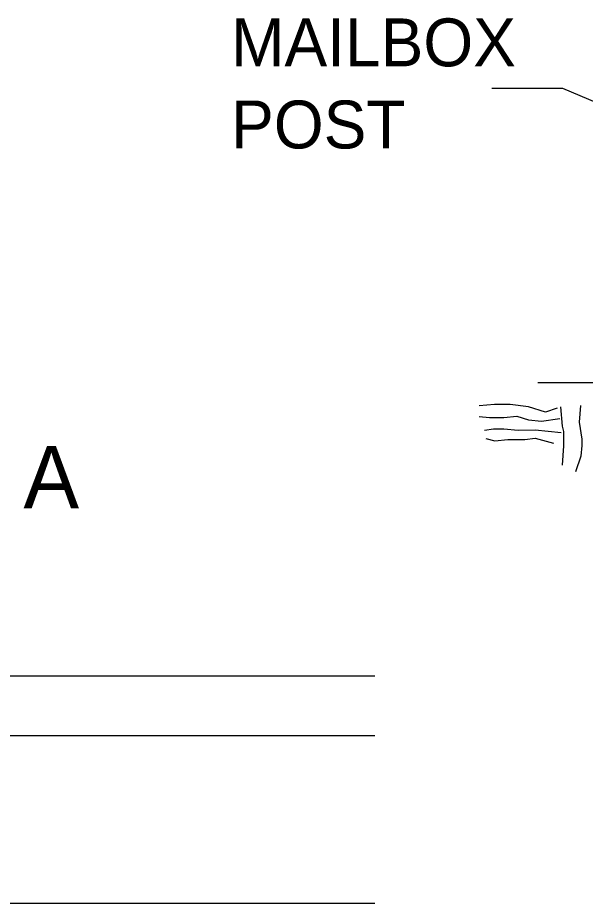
# Model space of a CAD drawing. Extents: x -0.02 to 2.83, y -0.07 to 1.83.
# Drawn here: x 1.8773 to 1.9892, y 0.8678 to 1.0424 of the extents above; entities that cross this region are included whole.
import ezdxf

# ---------------------------------------------------------------- set-up
doc = ezdxf.new("R2010")
doc.units = 0
doc.layers.add('RD_Pr_Roadway_Notes', color=7, linetype='Continuous')
doc.layers.add('SH_General_Details', color=7, linetype='Continuous')

msp = doc.modelspace()

# ---------------------------------------------------------------- linework, layer by layer
at = {"layer": 'RD_Pr_Roadway_Notes'}
for p, q in [((1.970798375573565, 1.0285283939043677), (1.9846933755746081, 1.0285283939043677)), ((1.9846933755746081, 1.0285283939043677), (2.040315042244454, 1.0049350605609513))]:
    msp.add_line(p, q, dxfattribs=at)
at = {"layer": 'SH_General_Details'}
for p, q in [((2.0323317089145974, 0.9704183938900627), (1.9798167089095309, 0.9704183938900627)), ((1.9476634342541888, 0.9125430991257227), (1.851615100907345, 0.9125430991257227)), ((1.9476634342541888, 0.9007964324752487), (1.6619217675795748, 0.9007964324752487)), ((1.8455617675846412, 0.8677614324691392), (1.9476634342541888, 0.8677614324691392))]:
    msp.add_line(p, q, dxfattribs=at)
for points in [[(1.983633375572224, 0.9654383938911058), (1.98133004224952, 0.9646567272345222), (1.9779917089214518, 0.965663393894831), (1.9743983755772903, 0.9661533939043677), (1.9713217089047625, 0.9661367272342242), (1.9682450422516062, 0.9658617272379495)], [(1.9847250422505631, 0.9541650605599082), (1.9849600422447518, 0.9580117272342241), (1.984943375574608, 0.9608333938921488), (1.9846800422539903, 0.9618567272226013), (1.9844000422423675, 0.96570172723184)], [(1.9882467089166833, 0.9659800605575241), (1.9880083755722238, 0.962643393894533), (1.9885433755783333, 0.959315060556183), (1.9885500422386422, 0.9580333938995994), (1.9883050422539903, 0.9559783938924469), (1.987298375573565, 0.9528950605596102)], [(1.9682567089071465, 0.9638100605609513), (1.9703117089142992, 0.963565060556183), (1.9731300422420694, 0.9635817272270716), (1.975691708909531, 0.9638533938924468), (1.9780067089071467, 0.9630983938972152), (1.9805700422396852, 0.9628567272226013), (1.98415837558787, 0.9633900605643786)], [(1.9844317089190675, 0.9605717272366083), (1.9818650422563746, 0.9608133938911058), (1.979298375573565, 0.9610550605657197), (1.9759667089050605, 0.9610367272297538), (1.9731433755820587, 0.9612767272392906), (1.9710933755701376, 0.9612633938993014), (1.9693000422386422, 0.9609950605633355)], [(1.9695633755793764, 0.9594583938921488), (1.9713650422563747, 0.9589567272270716), (1.973925042238642, 0.9592283938924469), (1.977258375572224, 0.9592483938934899), (1.979310042249222, 0.9595167272294558), (1.9829050422375991, 0.9585117272342242)]]:
    msp.add_lwpolyline(points, dxfattribs=at)

# ---------------------------------------------------------------- texts
at = {"layer": 'RD_Pr_Roadway_Notes'}
for s, p in [('MAILBOX', (1.9193417089050604, 1.032853393892447)), ('POST', (1.9193417089050604, 1.0166533939043678))]:
    msp.add_text(s, height=0.009449999999999998, dxfattribs=at).set_placement(p)
at = {"layer": 'SH_General_Details'}
msp.add_text('A', height=0.01228657, dxfattribs=at).set_placement((1.8784062001188433, 0.9456847657958664))

doc.saveas('drawing.dxf')
